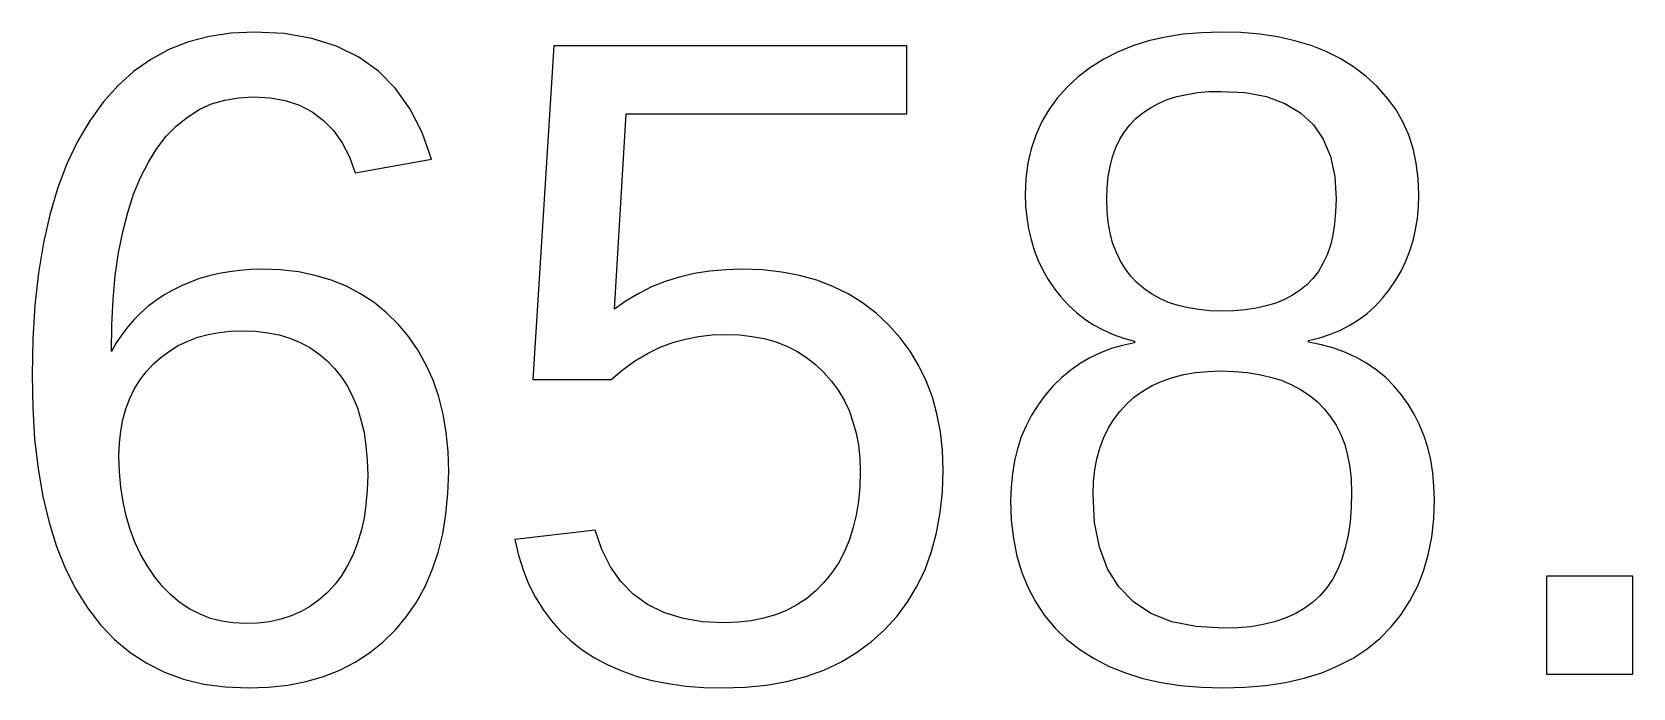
# Model space of a CAD drawing. Header units: metres. Extents: x -61 to 817, y 39 to 684.
# Drawn here: x 606.5 to 613.84, y 115.12 to 118.12 of the extents above; entities that cross this region are included whole.
import ezdxf

# ---------------------------------------------------------------- set-up
doc = ezdxf.new("R2010")
doc.units = ezdxf.units.M

msp = doc.modelspace()

# ---------------------------------------------------------------- linework, layer by layer
for p, q in [((607.31, 118.105), (607.215, 118.08)), ((607.41, 118.12), (607.31, 118.105)), ((607.517, 118.125), (607.41, 118.12)), ((607.654, 118.118), (607.517, 118.125)), ((607.78, 118.096), (607.654, 118.118)), ((607.894, 118.06), (607.78, 118.096)), ((611.696, 118.102), (611.619, 118.084)), ((611.777, 118.115), (611.696, 118.102)), ((611.862, 118.122), (611.777, 118.115)), ((611.951, 118.125), (611.862, 118.122)), ((612.042, 118.123), (611.951, 118.125)), ((612.129, 118.115), (612.042, 118.123)), ((612.212, 118.103), (612.129, 118.115)), ((612.29, 118.085), (612.212, 118.103)), ((607.125, 118.045), (607.042, 117.999)), ((607.215, 118.08), (607.125, 118.045)), ((607.996, 118.01), (607.894, 118.06)), ((608.89, 118.061), (608.795, 116.532)), ((610.51, 118.061), (608.89, 118.061)), ((610.51, 117.75), (610.51, 118.061)), ((611.477, 118.033), (611.413, 118)), ((611.546, 118.061), (611.477, 118.033)), ((611.619, 118.084), (611.546, 118.061)), ((612.364, 118.063), (612.29, 118.085)), ((612.433, 118.035), (612.364, 118.063)), ((612.498, 118.003), (612.433, 118.035)), ((607.042, 117.999), (606.963, 117.944)), ((608.086, 117.945), (607.996, 118.01)), ((608.165, 117.866), (608.086, 117.945)), ((611.352, 117.962), (611.296, 117.919)), ((611.413, 118), (611.352, 117.962)), ((612.559, 117.965), (612.498, 118.003)), ((612.615, 117.923), (612.559, 117.965)), ((606.89, 117.879), (606.823, 117.803)), ((606.963, 117.944), (606.89, 117.879)), ((611.245, 117.872), (611.2, 117.821)), ((611.296, 117.919), (611.245, 117.872)), ((612.666, 117.877), (612.615, 117.923)), ((612.711, 117.827), (612.666, 117.877)), ((606.823, 117.803), (606.762, 117.718)), ((607.32, 117.795), (607.381, 117.813)), ((607.381, 117.813), (607.444, 117.824)), ((607.444, 117.824), (607.512, 117.828)), ((607.512, 117.828), (607.589, 117.824)), ((607.589, 117.824), (607.659, 117.811)), ((607.659, 117.811), (607.724, 117.789)), ((608.231, 117.772), (608.165, 117.866)), ((611.2, 117.821), (611.161, 117.768)), ((611.627, 117.778), (611.664, 117.798)), ((611.664, 117.798), (611.704, 117.815)), ((611.704, 117.815), (611.748, 117.829)), ((611.748, 117.829), (611.794, 117.839)), ((611.794, 117.839), (611.843, 117.847)), ((611.843, 117.847), (611.896, 117.852)), ((611.896, 117.852), (611.951, 117.853)), ((611.951, 117.853), (612.062, 117.847)), ((612.062, 117.847), (612.16, 117.829)), ((612.16, 117.829), (612.244, 117.798)), ((612.244, 117.798), (612.316, 117.755)), ((612.751, 117.773), (612.711, 117.827)), ((607.16, 117.695), (607.21, 117.735)), ((607.21, 117.735), (607.263, 117.769)), ((607.263, 117.769), (607.32, 117.795)), ((607.724, 117.789), (607.782, 117.759)), ((607.782, 117.759), (607.834, 117.72)), ((608.286, 117.664), (608.231, 117.772)), ((609.169, 116.854), (609.223, 117.75)), ((609.223, 117.75), (610.51, 117.75)), ((611.161, 117.768), (611.128, 117.711)), ((611.533, 117.7), (611.561, 117.729)), ((611.561, 117.729), (611.592, 117.755)), ((611.592, 117.755), (611.627, 117.778)), ((612.316, 117.755), (612.375, 117.7)), ((612.784, 117.716), (612.751, 117.773)), ((606.762, 117.718), (606.706, 117.623)), ((607.113, 117.647), (607.16, 117.695)), ((607.834, 117.72), (607.88, 117.673)), ((607.88, 117.673), (607.919, 117.617)), ((608.33, 117.542), (608.286, 117.664)), ((611.101, 117.652), (611.08, 117.589)), ((611.128, 117.711), (611.101, 117.652)), ((611.487, 117.633), (611.508, 117.668)), ((611.508, 117.668), (611.533, 117.7)), ((612.375, 117.7), (612.42, 117.633)), ((612.811, 117.656), (612.784, 117.716)), ((612.832, 117.591), (612.811, 117.656)), ((606.706, 117.623), (606.657, 117.52)), ((607.031, 117.528), (607.07, 117.591)), ((607.07, 117.591), (607.113, 117.647)), ((607.919, 117.617), (607.953, 117.552)), ((611.08, 117.589), (611.065, 117.523)), ((611.454, 117.553), (611.468, 117.595)), ((611.468, 117.595), (611.487, 117.633)), ((612.42, 117.633), (612.453, 117.554)), ((612.847, 117.524), (612.832, 117.591)), ((606.657, 117.52), (606.614, 117.408)), ((606.995, 117.458), (607.031, 117.528)), ((607.953, 117.552), (607.98, 117.479)), ((607.98, 117.479), (608.33, 117.542)), ((611.065, 117.523), (611.056, 117.454)), ((611.434, 117.462), (611.442, 117.509)), ((611.442, 117.509), (611.454, 117.553)), ((612.453, 117.554), (612.473, 117.462)), ((612.856, 117.453), (612.847, 117.524)), ((606.963, 117.381), (606.995, 117.458)), ((611.056, 117.454), (611.053, 117.382)), ((611.429, 117.411), (611.434, 117.462)), ((612.473, 117.462), (612.479, 117.358)), ((612.859, 117.378), (612.856, 117.453)), ((606.614, 117.408), (606.578, 117.287)), ((606.936, 117.298), (606.963, 117.381)), ((611.053, 117.382), (611.055, 117.327)), ((611.427, 117.358), (611.429, 117.411)), ((611.429, 117.304), (611.427, 117.358)), ((612.479, 117.358), (612.477, 117.3)), ((612.857, 117.323), (612.859, 117.378)), ((606.578, 117.287), (606.549, 117.158)), ((606.913, 117.208), (606.936, 117.298)), ((611.055, 117.327), (611.06, 117.275)), ((611.434, 117.253), (611.429, 117.304)), ((612.477, 117.3), (612.472, 117.245)), ((612.852, 117.27), (612.857, 117.323)), ((611.06, 117.275), (611.068, 117.223)), ((611.068, 117.223), (611.08, 117.173)), ((611.442, 117.204), (611.434, 117.253)), ((612.472, 117.245), (612.464, 117.194)), ((612.832, 117.169), (612.844, 117.219)), ((612.844, 117.219), (612.852, 117.27)), ((606.549, 117.158), (606.526, 117.02)), ((606.894, 117.112), (606.913, 117.208)), ((611.08, 117.173), (611.094, 117.125)), ((611.454, 117.159), (611.442, 117.204)), ((611.47, 117.117), (611.454, 117.159)), ((612.453, 117.147), (612.438, 117.103)), ((612.464, 117.194), (612.453, 117.147)), ((612.817, 117.121), (612.832, 117.169)), ((606.879, 117.009), (606.894, 117.112)), ((611.094, 117.125), (611.113, 117.078)), ((611.113, 117.078), (611.134, 117.033)), ((611.488, 117.077), (611.47, 117.117)), ((611.511, 117.041), (611.488, 117.077)), ((612.438, 117.103), (612.419, 117.063)), ((612.777, 117.029), (612.799, 117.074)), ((612.799, 117.074), (612.817, 117.121)), ((606.526, 117.02), (606.51, 116.873)), ((606.869, 116.899), (606.879, 117.009)), ((607.265, 116.994), (607.222, 116.978)), ((607.31, 117.007), (607.265, 116.994)), ((607.356, 117.018), (607.31, 117.007)), ((607.403, 117.026), (607.356, 117.018)), ((607.451, 117.032), (607.403, 117.026)), ((607.501, 117.036), (607.451, 117.032)), ((607.552, 117.037), (607.501, 117.036)), ((607.637, 117.034), (607.552, 117.037)), ((607.719, 117.025), (607.637, 117.034)), ((607.796, 117.009), (607.719, 117.025)), ((607.87, 116.987), (607.796, 117.009)), ((609.467, 117.001), (609.402, 116.981)), ((609.535, 117.017), (609.467, 117.001)), ((609.607, 117.028), (609.535, 117.017)), ((609.68, 117.035), (609.607, 117.028)), ((609.757, 117.037), (609.68, 117.035)), ((609.848, 117.034), (609.757, 117.037)), ((609.936, 117.024), (609.848, 117.034)), ((610.018, 117.009), (609.936, 117.024)), ((610.097, 116.987), (610.018, 117.009)), ((611.134, 117.033), (611.159, 116.99)), ((611.159, 116.99), (611.187, 116.948)), ((611.536, 117.007), (611.511, 117.041)), ((611.565, 116.976), (611.536, 117.007)), ((612.373, 116.995), (612.345, 116.966)), ((612.398, 117.027), (612.373, 116.995)), ((612.419, 117.063), (612.398, 117.027)), ((612.752, 116.985), (612.777, 117.029)), ((607.101, 116.918), (607.064, 116.893)), ((607.14, 116.94), (607.101, 116.918)), ((607.18, 116.96), (607.14, 116.94)), ((607.222, 116.978), (607.18, 116.96)), ((607.939, 116.959), (607.87, 116.987)), ((608.004, 116.925), (607.939, 116.959)), ((608.066, 116.885), (608.004, 116.925)), ((609.28, 116.926), (609.223, 116.892)), ((609.339, 116.956), (609.28, 116.926)), ((609.402, 116.981), (609.339, 116.956)), ((610.171, 116.958), (610.097, 116.987)), ((610.241, 116.924), (610.171, 116.958)), ((610.307, 116.883), (610.241, 116.924)), ((611.187, 116.948), (611.218, 116.909)), ((611.597, 116.949), (611.565, 116.976)), ((611.632, 116.924), (611.597, 116.949)), ((611.67, 116.903), (611.632, 116.924)), ((612.279, 116.918), (612.242, 116.899)), ((612.314, 116.941), (612.279, 116.918)), ((612.345, 116.966), (612.314, 116.941)), ((612.692, 116.904), (612.723, 116.943)), ((612.723, 116.943), (612.752, 116.985)), ((606.51, 116.873), (606.5, 116.717)), ((606.863, 116.783), (606.869, 116.899)), ((607.029, 116.866), (606.996, 116.837)), ((607.064, 116.893), (607.029, 116.866)), ((608.123, 116.838), (608.066, 116.885)), ((609.223, 116.892), (609.169, 116.854)), ((610.369, 116.836), (610.307, 116.883)), ((611.218, 116.909), (611.252, 116.872)), ((611.252, 116.872), (611.288, 116.839)), ((611.71, 116.885), (611.67, 116.903)), ((611.754, 116.871), (611.71, 116.885)), ((611.8, 116.86), (611.754, 116.871)), ((611.849, 116.852), (611.8, 116.86)), ((611.9, 116.847), (611.849, 116.852)), ((611.955, 116.845), (611.9, 116.847)), ((612.01, 116.847), (611.955, 116.845)), ((612.063, 116.851), (612.01, 116.847)), ((612.112, 116.858), (612.063, 116.851)), ((612.158, 116.869), (612.112, 116.858)), ((612.202, 116.882), (612.158, 116.869)), ((612.242, 116.899), (612.202, 116.882)), ((612.622, 116.835), (612.658, 116.868)), ((612.658, 116.868), (612.692, 116.904)), ((606.861, 116.66), (606.863, 116.783)), ((606.936, 116.773), (606.909, 116.737)), ((606.965, 116.806), (606.936, 116.773)), ((606.996, 116.837), (606.965, 116.806)), ((608.177, 116.785), (608.123, 116.838)), ((608.225, 116.727), (608.177, 116.785)), ((610.426, 116.782), (610.369, 116.836)), ((610.479, 116.723), (610.426, 116.782)), ((611.288, 116.839), (611.326, 116.809)), ((611.326, 116.809), (611.367, 116.782)), ((611.367, 116.782), (611.41, 116.759)), ((612.499, 116.758), (612.542, 116.78)), ((612.542, 116.78), (612.583, 116.806)), ((612.583, 116.806), (612.622, 116.835)), ((606.5, 116.717), (606.497, 116.553)), ((606.883, 116.7), (606.861, 116.66)), ((606.909, 116.737), (606.883, 116.7)), ((607.168, 116.687), (607.211, 116.708)), ((607.211, 116.708), (607.257, 116.725)), ((607.257, 116.725), (607.305, 116.738)), ((607.305, 116.738), (607.355, 116.747)), ((607.355, 116.747), (607.408, 116.753)), ((607.408, 116.753), (607.464, 116.755)), ((607.464, 116.755), (607.522, 116.753)), ((607.522, 116.753), (607.578, 116.746)), ((607.578, 116.746), (607.63, 116.736)), ((607.63, 116.736), (607.68, 116.721)), ((607.68, 116.721), (607.727, 116.702)), ((607.727, 116.702), (607.771, 116.678)), ((608.268, 116.665), (608.225, 116.727)), ((609.379, 116.68), (609.436, 116.701)), ((609.436, 116.701), (609.494, 116.717)), ((609.494, 116.717), (609.555, 116.729)), ((609.555, 116.729), (609.617, 116.736)), ((609.617, 116.736), (609.681, 116.738)), ((609.681, 116.738), (609.743, 116.736)), ((609.743, 116.736), (609.801, 116.729)), ((609.801, 116.729), (609.856, 116.719)), ((609.856, 116.719), (609.909, 116.704)), ((609.909, 116.704), (609.959, 116.684)), ((610.525, 116.661), (610.479, 116.723)), ((611.41, 116.759), (611.456, 116.738)), ((611.456, 116.738), (611.504, 116.721)), ((611.554, 116.699), (611.5, 116.688)), ((611.504, 116.721), (611.554, 116.707)), ((611.554, 116.707), (611.554, 116.699)), ((612.353, 116.711), (612.404, 116.723)), ((612.353, 116.703), (612.353, 116.711)), ((612.412, 116.691), (612.353, 116.703)), ((612.404, 116.723), (612.453, 116.739)), ((612.453, 116.739), (612.499, 116.758)), ((607.053, 116.602), (607.089, 116.634)), ((607.089, 116.634), (607.127, 116.662)), ((607.127, 116.662), (607.168, 116.687)), ((607.771, 116.678), (607.812, 116.65)), ((607.812, 116.65), (607.849, 116.618)), ((608.305, 116.598), (608.268, 116.665)), ((609.266, 116.619), (609.323, 116.652)), ((609.323, 116.652), (609.379, 116.68)), ((609.959, 116.684), (610.006, 116.661)), ((610.006, 116.661), (610.05, 116.633)), ((610.05, 116.633), (610.091, 116.601)), ((610.565, 116.595), (610.525, 116.661)), ((611.35, 116.631), (611.305, 116.605)), ((611.398, 116.654), (611.35, 116.631)), ((611.448, 116.673), (611.398, 116.654)), ((611.5, 116.688), (611.448, 116.673)), ((612.468, 116.675), (612.412, 116.691)), ((612.522, 116.656), (612.468, 116.675)), ((612.572, 116.633), (612.522, 116.656)), ((612.619, 116.606), (612.572, 116.633)), ((606.497, 116.553), (606.5, 116.401)), ((606.991, 116.529), (607.02, 116.567)), ((607.02, 116.567), (607.053, 116.602)), ((607.849, 116.618), (607.885, 116.582)), ((607.885, 116.582), (607.916, 116.542)), ((608.337, 116.528), (608.305, 116.598)), ((609.153, 116.532), (609.21, 116.579)), ((609.21, 116.579), (609.266, 116.619)), ((610.091, 116.601), (610.129, 116.564)), ((610.129, 116.564), (610.164, 116.524)), ((610.599, 116.525), (610.565, 116.595)), ((611.262, 116.574), (611.221, 116.54)), ((611.305, 116.605), (611.262, 116.574)), ((611.729, 116.541), (611.78, 116.554)), ((611.78, 116.554), (611.834, 116.564)), ((611.834, 116.564), (611.891, 116.569)), ((611.891, 116.569), (611.951, 116.571)), ((611.951, 116.571), (612.013, 116.569)), ((612.013, 116.569), (612.071, 116.564)), ((612.071, 116.564), (612.126, 116.555)), ((612.126, 116.555), (612.178, 116.543)), ((612.663, 116.576), (612.619, 116.606)), ((612.705, 116.542), (612.663, 116.576)), ((606.945, 116.444), (606.966, 116.488)), ((606.966, 116.488), (606.991, 116.529)), ((607.916, 116.542), (607.945, 116.498)), ((607.945, 116.498), (607.969, 116.451)), ((608.363, 116.452), (608.337, 116.528)), ((608.795, 116.532), (609.153, 116.532)), ((610.164, 116.524), (610.195, 116.482)), ((610.195, 116.482), (610.222, 116.437)), ((610.627, 116.451), (610.599, 116.525)), ((611.182, 116.502), (611.145, 116.46)), ((611.221, 116.54), (611.182, 116.502)), ((611.555, 116.452), (611.594, 116.48)), ((611.594, 116.48), (611.636, 116.504)), ((611.636, 116.504), (611.681, 116.524)), ((611.681, 116.524), (611.729, 116.541)), ((612.178, 116.543), (612.227, 116.528)), ((612.227, 116.528), (612.273, 116.508)), ((612.273, 116.508), (612.316, 116.486)), ((612.316, 116.486), (612.356, 116.46)), ((612.743, 116.504), (612.705, 116.542)), ((612.778, 116.463), (612.743, 116.504)), ((606.927, 116.397), (606.945, 116.444)), ((607.969, 116.451), (607.99, 116.401)), ((608.383, 116.373), (608.363, 116.452)), ((610.222, 116.437), (610.245, 116.389)), ((610.648, 116.374), (610.627, 116.451)), ((611.112, 116.415), (611.082, 116.368)), ((611.145, 116.46), (611.112, 116.415)), ((611.487, 116.385), (611.519, 116.42)), ((611.519, 116.42), (611.555, 116.452)), ((612.356, 116.46), (612.392, 116.43)), ((612.392, 116.43), (612.425, 116.397)), ((612.81, 116.419), (612.778, 116.463)), ((612.838, 116.372), (612.81, 116.419)), ((606.5, 116.401), (606.509, 116.258)), ((606.904, 116.295), (606.914, 116.348)), ((606.914, 116.348), (606.927, 116.397)), ((607.99, 116.401), (608.006, 116.346)), ((608.006, 116.346), (608.02, 116.288)), ((608.397, 116.289), (608.383, 116.373)), ((610.245, 116.389), (610.263, 116.338)), ((610.263, 116.338), (610.278, 116.285)), ((610.664, 116.292), (610.648, 116.374)), ((611.082, 116.368), (611.057, 116.319)), ((611.433, 116.307), (611.458, 116.347)), ((611.458, 116.347), (611.487, 116.385)), ((612.425, 116.397), (612.454, 116.361)), ((612.454, 116.361), (612.48, 116.322)), ((612.862, 116.324), (612.838, 116.372)), ((606.509, 116.258), (606.525, 116.122)), ((606.898, 116.24), (606.904, 116.295)), ((608.02, 116.288), (608.029, 116.227)), ((608.406, 116.201), (608.397, 116.289)), ((610.278, 116.285), (610.288, 116.23)), ((610.673, 116.207), (610.664, 116.292)), ((611.035, 116.268), (611.017, 116.214)), ((611.057, 116.319), (611.035, 116.268)), ((611.395, 116.217), (611.412, 116.263)), ((611.412, 116.263), (611.433, 116.307)), ((612.48, 116.322), (612.501, 116.279)), ((612.501, 116.279), (612.519, 116.233)), ((612.883, 116.272), (612.862, 116.324)), ((612.9, 116.219), (612.883, 116.272)), ((606.896, 116.182), (606.898, 116.24)), ((608.029, 116.227), (608.035, 116.162)), ((608.409, 116.109), (608.406, 116.201)), ((610.288, 116.23), (610.294, 116.171)), ((610.676, 116.118), (610.673, 116.207)), ((611.017, 116.214), (611.004, 116.158)), ((611.381, 116.168), (611.395, 116.217)), ((612.519, 116.233), (612.532, 116.183)), ((612.532, 116.183), (612.542, 116.13)), ((612.913, 116.163), (612.9, 116.219)), ((606.525, 116.122), (606.547, 115.995)), ((606.899, 116.108), (606.896, 116.182)), ((608.035, 116.162), (608.037, 116.093)), ((608.405, 116.009), (608.409, 116.109)), ((610.294, 116.171), (610.296, 116.11)), ((610.296, 116.11), (610.294, 116.04)), ((610.673, 116.017), (610.676, 116.118)), ((611.004, 116.158), (610.994, 116.099)), ((611.366, 116.062), (611.372, 116.117)), ((611.372, 116.117), (611.381, 116.168)), ((612.542, 116.13), (612.548, 116.074)), ((612.923, 116.104), (612.913, 116.163)), ((606.905, 116.038), (606.899, 116.108)), ((606.915, 115.97), (606.905, 116.038)), ((608.037, 116.093), (608.035, 116.024)), ((610.294, 116.04), (610.288, 115.973)), ((610.988, 116.039), (610.986, 115.976)), ((610.994, 116.099), (610.988, 116.039)), ((611.364, 116.005), (611.366, 116.062)), ((612.548, 116.074), (612.55, 116.014)), ((612.928, 116.043), (612.923, 116.104)), ((612.93, 115.98), (612.928, 116.043)), ((606.547, 115.995), (606.575, 115.876)), ((606.929, 115.906), (606.915, 115.97)), ((608.035, 116.024), (608.029, 115.958)), ((608.396, 115.914), (608.405, 116.009)), ((610.288, 115.973), (610.278, 115.909)), ((610.663, 115.921), (610.673, 116.017)), ((610.986, 115.976), (610.989, 115.887)), ((611.371, 115.876), (611.364, 116.005)), ((612.55, 116.014), (612.548, 115.944)), ((612.927, 115.892), (612.93, 115.98)), ((606.947, 115.844), (606.929, 115.906)), ((608.02, 115.896), (608.007, 115.837)), ((608.029, 115.958), (608.02, 115.896)), ((608.381, 115.824), (608.396, 115.914)), ((610.278, 115.909), (610.263, 115.849)), ((610.646, 115.829), (610.663, 115.921)), ((612.548, 115.944), (612.543, 115.878)), ((612.918, 115.808), (612.927, 115.892)), ((606.575, 115.876), (606.61, 115.766)), ((606.969, 115.786), (606.947, 115.844)), ((608.007, 115.837), (607.99, 115.782)), ((608.36, 115.738), (608.381, 115.824)), ((609.081, 115.841), (608.712, 115.798)), ((609.111, 115.752), (609.081, 115.841)), ((610.263, 115.849), (610.245, 115.793)), ((610.623, 115.743), (610.646, 115.829)), ((610.989, 115.887), (610.999, 115.802)), ((611.394, 115.762), (611.371, 115.876)), ((612.534, 115.817), (612.521, 115.76)), ((612.543, 115.878), (612.534, 115.817)), ((606.61, 115.766), (606.651, 115.664)), ((606.995, 115.73), (606.969, 115.786)), ((607.99, 115.782), (607.97, 115.729)), ((608.712, 115.798), (608.729, 115.726)), ((609.15, 115.673), (609.111, 115.752)), ((610.245, 115.793), (610.222, 115.74)), ((610.594, 115.661), (610.623, 115.743)), ((610.999, 115.802), (611.015, 115.722)), ((611.431, 115.664), (611.394, 115.762)), ((612.521, 115.76), (612.505, 115.707)), ((612.902, 115.728), (612.918, 115.808)), ((607.025, 115.678), (606.995, 115.73)), ((607.059, 115.628), (607.025, 115.678)), ((607.946, 115.681), (607.918, 115.635)), ((607.97, 115.729), (607.946, 115.681)), ((608.333, 115.658), (608.36, 115.738)), ((608.729, 115.726), (608.75, 115.659)), ((609.198, 115.605), (609.15, 115.673)), ((610.196, 115.69), (610.165, 115.644)), ((610.222, 115.74), (610.196, 115.69)), ((611.015, 115.722), (611.037, 115.647)), ((612.505, 115.707), (612.486, 115.659)), ((612.88, 115.653), (612.902, 115.728)), ((606.651, 115.664), (606.698, 115.57)), ((607.096, 115.583), (607.059, 115.628)), ((607.918, 115.635), (607.887, 115.593)), ((608.3, 115.582), (608.333, 115.658)), ((608.75, 115.659), (608.775, 115.595)), ((608.775, 115.595), (608.805, 115.535)), ((609.255, 115.547), (609.198, 115.605)), ((610.13, 115.601), (610.092, 115.562)), ((610.165, 115.644), (610.13, 115.601)), ((610.557, 115.585), (610.594, 115.661)), ((611.037, 115.647), (611.066, 115.576)), ((611.482, 115.581), (611.431, 115.664)), ((612.462, 115.615), (612.435, 115.575)), ((612.486, 115.659), (612.462, 115.615)), ((612.853, 115.582), (612.88, 115.653)), ((613.841, 115.629), (613.445, 115.629)), ((613.445, 115.629), (613.445, 115.181)), ((613.841, 115.181), (613.841, 115.629)), ((606.698, 115.57), (606.752, 115.484)), ((607.135, 115.543), (607.096, 115.583)), ((607.177, 115.508), (607.135, 115.543)), ((607.815, 115.522), (607.775, 115.492)), ((607.852, 115.555), (607.815, 115.522)), ((607.887, 115.593), (607.852, 115.555)), ((608.26, 115.511), (608.3, 115.582)), ((608.805, 115.535), (608.84, 115.478)), ((609.32, 115.5), (609.255, 115.547)), ((610.051, 115.528), (610.006, 115.498)), ((610.092, 115.562), (610.051, 115.528)), ((610.514, 115.513), (610.557, 115.585)), ((611.066, 115.576), (611.101, 115.51)), ((611.549, 115.512), (611.482, 115.581)), ((612.405, 115.54), (612.371, 115.509)), ((612.435, 115.575), (612.405, 115.54)), ((612.818, 115.516), (612.853, 115.582)), ((606.752, 115.484), (606.811, 115.407)), ((607.221, 115.479), (607.177, 115.508)), ((607.268, 115.455), (607.221, 115.479)), ((607.316, 115.436), (607.268, 115.455)), ((607.686, 115.448), (607.638, 115.432)), ((607.732, 115.468), (607.686, 115.448)), ((607.775, 115.492), (607.732, 115.468)), ((608.215, 115.445), (608.26, 115.511)), ((608.84, 115.478), (608.878, 115.426)), ((609.395, 115.463), (609.32, 115.5)), ((609.479, 115.437), (609.395, 115.463)), ((609.907, 115.453), (609.853, 115.437)), ((609.958, 115.473), (609.907, 115.453)), ((610.006, 115.498), (609.958, 115.473)), ((610.465, 115.446), (610.514, 115.513)), ((611.101, 115.51), (611.142, 115.449)), ((611.142, 115.449), (611.19, 115.392)), ((611.63, 115.459), (611.549, 115.512)), ((611.726, 115.421), (611.63, 115.459)), ((612.291, 115.457), (612.246, 115.437)), ((612.333, 115.481), (612.291, 115.457)), ((612.371, 115.509), (612.333, 115.481)), ((612.732, 115.397), (612.778, 115.454)), ((612.778, 115.454), (612.818, 115.516)), ((606.811, 115.407), (606.876, 115.339)), ((607.367, 115.423), (607.316, 115.436)), ((607.42, 115.415), (607.367, 115.423)), ((607.476, 115.412), (607.42, 115.415)), ((607.532, 115.414), (607.476, 115.412)), ((607.586, 115.421), (607.532, 115.414)), ((607.638, 115.432), (607.586, 115.421)), ((608.107, 115.327), (608.164, 115.383)), ((608.164, 115.383), (608.215, 115.445)), ((608.878, 115.426), (608.922, 115.378)), ((608.922, 115.378), (608.969, 115.333)), ((609.571, 115.421), (609.479, 115.437)), ((609.672, 115.416), (609.571, 115.421)), ((609.736, 115.418), (609.672, 115.416)), ((609.796, 115.425), (609.736, 115.418)), ((609.853, 115.437), (609.796, 115.425)), ((610.346, 115.328), (610.408, 115.384)), ((610.408, 115.384), (610.465, 115.446)), ((611.19, 115.392), (611.244, 115.34)), ((611.837, 115.399), (611.726, 115.421)), ((611.963, 115.391), (611.837, 115.399)), ((612.027, 115.393), (611.963, 115.391)), ((612.088, 115.398), (612.027, 115.393)), ((612.144, 115.408), (612.088, 115.398)), ((612.197, 115.42), (612.144, 115.408)), ((612.246, 115.437), (612.197, 115.42)), ((612.679, 115.344), (612.732, 115.397)), ((606.876, 115.339), (606.947, 115.28)), ((608.045, 115.278), (608.107, 115.327)), ((608.969, 115.333), (609.021, 115.292)), ((610.279, 115.279), (610.346, 115.328)), ((611.244, 115.34), (611.304, 115.293)), ((612.621, 115.296), (612.679, 115.344)), ((606.947, 115.28), (607.023, 115.23)), ((607.023, 115.23), (607.105, 115.19)), ((607.909, 115.199), (607.98, 115.235)), ((607.98, 115.235), (608.045, 115.278)), ((609.021, 115.292), (609.078, 115.255)), ((609.078, 115.255), (609.138, 115.223)), ((610.129, 115.199), (610.207, 115.236)), ((610.207, 115.236), (610.279, 115.279)), ((611.304, 115.293), (611.369, 115.252)), ((611.369, 115.252), (611.438, 115.216)), ((612.487, 115.218), (612.557, 115.254)), ((612.557, 115.254), (612.621, 115.296)), ((607.105, 115.19), (607.192, 115.158)), ((607.192, 115.158), (607.285, 115.135)), ((607.754, 115.147), (607.834, 115.17)), ((607.834, 115.17), (607.909, 115.199)), ((609.138, 115.223), (609.202, 115.195)), ((609.202, 115.195), (609.269, 115.171)), ((609.269, 115.171), (609.341, 115.152)), ((609.959, 115.147), (610.047, 115.17)), ((610.047, 115.17), (610.129, 115.199)), ((611.438, 115.216), (611.513, 115.186)), ((611.513, 115.186), (611.592, 115.161)), ((611.592, 115.161), (611.676, 115.142)), ((612.247, 115.142), (612.333, 115.162)), ((612.333, 115.162), (612.413, 115.187)), ((612.413, 115.187), (612.487, 115.218)), ((613.445, 115.181), (613.841, 115.181)), ((607.285, 115.135), (607.383, 115.122)), ((607.383, 115.122), (607.488, 115.117)), ((607.488, 115.117), (607.581, 115.12)), ((607.581, 115.12), (607.67, 115.13)), ((607.67, 115.13), (607.754, 115.147)), ((609.341, 115.152), (609.416, 115.137)), ((609.416, 115.137), (609.496, 115.126)), ((609.496, 115.126), (609.579, 115.119)), ((609.579, 115.119), (609.665, 115.117)), ((609.665, 115.117), (609.768, 115.12)), ((609.768, 115.12), (609.866, 115.13)), ((609.866, 115.13), (609.959, 115.147)), ((611.676, 115.142), (611.766, 115.128)), ((611.766, 115.128), (611.86, 115.12)), ((611.86, 115.12), (611.959, 115.117)), ((611.959, 115.117), (612.061, 115.12)), ((612.061, 115.12), (612.157, 115.128)), ((612.157, 115.128), (612.247, 115.142))]:
    msp.add_line(p, q)

doc.saveas('drawing.dxf')
